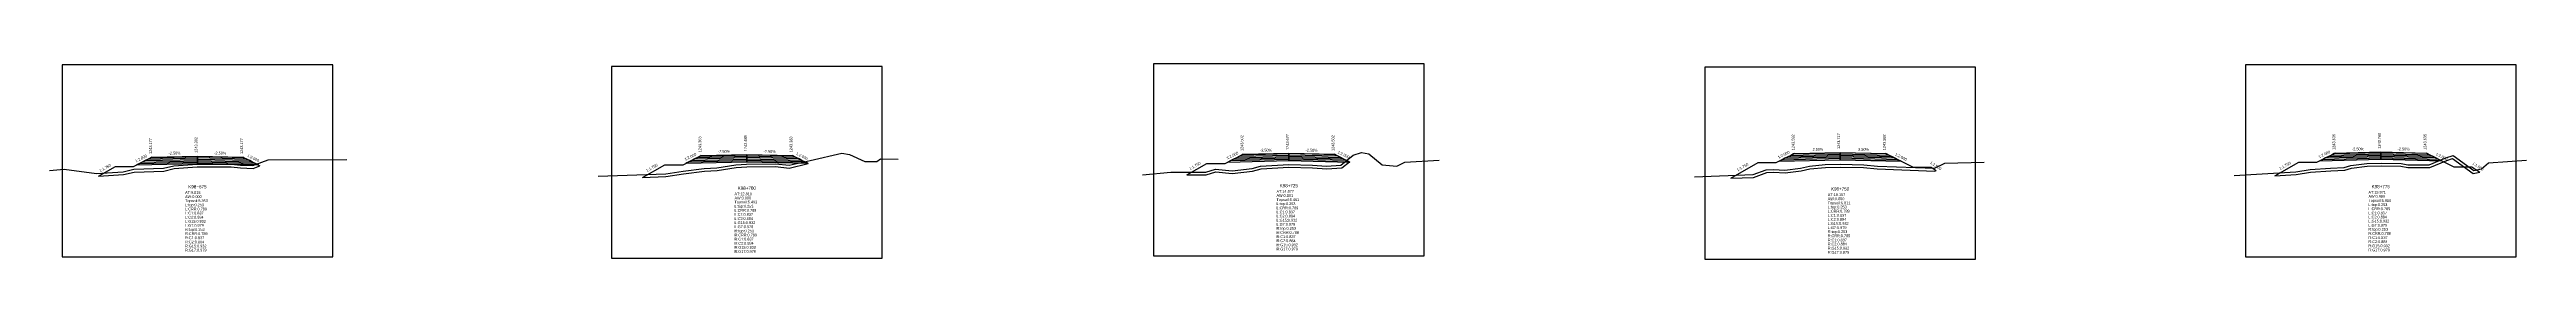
# Model space of a CAD drawing. Extents: x -7 to 78429, y 1189 to 1262.
# Drawn here: x 31539.6 to 31811.4, y 1232 to 1253.4 of the extents above; entities that cross this region are included whole.
import ezdxf
from ezdxf.enums import TextEntityAlignment as Align

# ---------------------------------------------------------------- set-up
doc = ezdxf.new("R2010")
doc.units = 0

msp = doc.modelspace()

# ---------------------------------------------------------------- linework, layer by layer
at = {"layer": 'A4_BORDER', "color": 7}
for points in [[(31541.001, 1232.272), (31570.701, 1232.272), (31570.701, 1253.272), (31541.001, 1253.272), (31541.001, 1232.272)], [(31601.282, 1232.126), (31630.982, 1232.126), (31630.982, 1253.126), (31601.282, 1253.126), (31601.282, 1232.126)], [(31660.752, 1232.396), (31690.452, 1232.396), (31690.452, 1253.396), (31660.752, 1253.396), (31660.752, 1232.396)], [(31721.239, 1232.037), (31750.939, 1232.037), (31750.939, 1253.037), (31721.239, 1253.037), (31721.239, 1232.037)], [(31780.563, 1232.294), (31810.263, 1232.294), (31810.263, 1253.294), (31780.563, 1253.294), (31780.563, 1232.294)]]:
    msp.add_lwpolyline(points, dxfattribs=at)
at = {"layer": 'CLEAR_GROUND', "color": 8}
for points in [[(31545.004, 1241.122), (31547.751, 1241.306), (31548.911, 1241.562), (31552.18, 1241.672), (31553.299, 1241.933), (31555.819, 1242.135), (31559.564, 1242.122), (31560.575, 1242.015), (31561.973, 1241.969), (31562.717, 1242.244)], [(31604.704, 1240.976), (31607.263, 1241.068), (31609.192, 1241.354), (31611.495, 1241.643), (31612.89, 1241.737), (31614.957, 1242.054), (31616.122, 1242.129), (31619.27, 1242.158), (31620.788, 1242.001), (31622.878, 1242.49)], [(31664.404, 1241.246), (31666.525, 1241.262), (31667.594, 1241.58), (31669.389, 1241.411), (31671.632, 1241.641), (31672.552, 1241.912), (31675.592, 1242.094), (31678.197, 1242.013), (31679.755, 1241.904), (31681.408, 1242.023), (31682.244, 1242.681)], [(31724.104, 1240.887), (31726.603, 1240.982), (31728.054, 1241.519), (31728.793, 1241.557), (31730.05, 1241.469), (31731.812, 1241.684), (31732.784, 1241.898), (31734.471, 1242.074), (31736.133, 1242.114), (31738.661, 1242.053), (31740.173, 1241.911), (31746.497, 1241.669), (31746.629, 1241.732)], [(31783.804, 1241.144), (31786.132, 1241.278), (31787.699, 1241.543), (31789.925, 1241.702), (31791.465, 1241.763), (31792.185, 1241.99), (31793.905, 1242.189), (31795.448, 1242.245), (31797.62, 1242.198), (31798.37, 1242.055), (31800.782, 1242.068), (31802.664, 1242.841), (31803.286, 1243.035), (31805.567, 1241.41), (31806.283, 1241.555)]]:
    msp.add_lwpolyline(points, dxfattribs=at)
at = {"layer": 'DESIGN_ROAD_TRIMMED', "color": 1}
for points in [[(31545.004, 1241.122), (31546.851, 1242.177), (31548.851, 1242.177), (31550.851, 1243.177), (31550.851, 1243.177), (31550.746, 1243.124), (31550.746, 1243.124), (31550.43, 1242.966), (31550.43, 1242.966), (31550.114, 1242.809), (31550.114, 1242.809), (31549.798, 1242.651), (31549.798, 1242.651), (31549.483, 1242.493), (31549.483, 1242.493), (31549.167, 1242.335), (31555.851, 1242.502), (31555.851, 1242.652), (31555.851, 1242.652), (31555.851, 1242.802), (31555.851, 1242.802), (31555.851, 1242.952), (31555.851, 1242.952), (31555.851, 1243.102), (31555.851, 1243.102), (31555.851, 1243.252), (31555.851, 1243.252), (31555.851, 1243.302), (31555.851, 1243.302), (31555.851, 1243.302), (31555.851, 1243.302), (31555.851, 1243.302), (31555.851, 1243.252), (31555.851, 1243.252), (31555.851, 1243.102), (31555.851, 1243.102), (31555.851, 1242.952), (31555.851, 1242.952), (31555.851, 1242.802), (31555.851, 1242.802), (31555.851, 1242.652), (31555.851, 1242.652), (31555.851, 1242.502), (31562.535, 1242.335), (31562.22, 1242.493), (31562.22, 1242.493), (31561.904, 1242.651), (31561.904, 1242.651), (31561.588, 1242.809), (31561.588, 1242.809), (31561.272, 1242.966), (31561.272, 1242.966), (31560.956, 1243.124), (31560.956, 1243.124), (31560.851, 1243.177), (31560.851, 1243.177), (31562.717, 1242.244)], [(31604.704, 1240.976), (31607.132, 1242.363), (31609.132, 1242.363), (31611.132, 1243.363), (31611.132, 1243.363), (31611.027, 1243.31), (31611.027, 1243.31), (31610.711, 1243.152), (31610.711, 1243.152), (31610.395, 1242.995), (31610.395, 1242.995), (31610.079, 1242.837), (31610.079, 1242.837), (31609.764, 1242.679), (31609.764, 1242.679), (31609.448, 1242.521), (31616.132, 1242.688), (31616.132, 1242.838), (31616.132, 1242.838), (31616.132, 1242.988), (31616.132, 1242.988), (31616.132, 1243.138), (31616.132, 1243.138), (31616.132, 1243.288), (31616.132, 1243.288), (31616.132, 1243.438), (31616.132, 1243.438), (31616.132, 1243.488), (31616.132, 1243.488), (31616.132, 1243.488), (31616.132, 1243.488), (31616.132, 1243.488), (31616.132, 1243.438), (31616.132, 1243.438), (31616.132, 1243.288), (31616.132, 1243.288), (31616.132, 1243.138), (31616.132, 1243.138), (31616.132, 1242.988), (31616.132, 1242.988), (31616.132, 1242.838), (31616.132, 1242.838), (31616.132, 1242.688), (31622.816, 1242.521), (31622.5, 1242.679), (31622.5, 1242.679), (31622.185, 1242.837), (31622.185, 1242.837), (31621.869, 1242.995), (31621.869, 1242.995), (31621.553, 1243.152), (31621.553, 1243.152), (31621.237, 1243.31), (31621.237, 1243.31), (31621.132, 1243.363), (31621.132, 1243.363), (31622.878, 1242.49)], [(31664.404, 1241.246), (31666.602, 1242.502), (31668.602, 1242.502), (31670.602, 1243.502), (31670.602, 1243.502), (31670.497, 1243.449), (31670.497, 1243.449), (31670.181, 1243.291), (31670.181, 1243.291), (31669.866, 1243.134), (31669.866, 1243.134), (31669.55, 1242.976), (31669.55, 1242.976), (31669.234, 1242.818), (31669.234, 1242.818), (31668.918, 1242.66), (31675.602, 1242.827), (31675.602, 1242.977), (31675.602, 1242.977), (31675.602, 1243.127), (31675.602, 1243.127), (31675.602, 1243.277), (31675.602, 1243.277), (31675.602, 1243.427), (31675.602, 1243.427), (31675.602, 1243.577), (31675.602, 1243.577), (31675.602, 1243.627), (31675.602, 1243.627), (31675.602, 1243.627), (31675.602, 1243.627), (31675.602, 1243.627), (31675.602, 1243.577), (31675.602, 1243.577), (31675.602, 1243.427), (31675.602, 1243.427), (31675.602, 1243.277), (31675.602, 1243.277), (31675.602, 1243.127), (31675.602, 1243.127), (31675.602, 1242.977), (31675.602, 1242.977), (31675.602, 1242.827), (31682.287, 1242.66), (31681.971, 1242.818), (31681.971, 1242.818), (31681.655, 1242.976), (31681.655, 1242.976), (31681.339, 1243.134), (31681.339, 1243.134), (31681.024, 1243.291), (31681.024, 1243.291), (31680.708, 1243.449), (31680.708, 1243.449), (31680.602, 1243.502), (31680.602, 1243.502), (31682.244, 1242.681)], [(31724.104, 1240.887), (31727.089, 1242.592), (31729.089, 1242.592), (31731.089, 1243.592), (31731.089, 1243.592), (31730.983, 1243.539), (31730.983, 1243.539), (31730.668, 1243.381), (31730.668, 1243.381), (31730.352, 1243.224), (31730.352, 1243.224), (31730.036, 1243.066), (31730.036, 1243.066), (31729.72, 1242.908), (31729.72, 1242.908), (31729.404, 1242.75), (31736.089, 1242.917), (31736.089, 1243.067), (31736.089, 1243.067), (31736.089, 1243.217), (31736.089, 1243.217), (31736.089, 1243.367), (31736.089, 1243.367), (31736.089, 1243.517), (31736.089, 1243.517), (31736.089, 1243.667), (31736.089, 1243.667), (31736.089, 1243.717), (31736.089, 1243.717), (31736.089, 1243.717), (31736.089, 1243.717), (31736.089, 1243.717), (31736.089, 1243.667), (31736.089, 1243.667), (31736.089, 1243.517), (31736.089, 1243.517), (31736.089, 1243.367), (31736.089, 1243.367), (31736.089, 1243.217), (31736.089, 1243.217), (31736.089, 1243.067), (31736.089, 1243.067), (31736.089, 1242.917), (31742.773, 1242.75), (31742.457, 1242.908), (31742.457, 1242.908), (31742.141, 1243.066), (31742.141, 1243.066), (31741.826, 1243.224), (31741.826, 1243.224), (31741.51, 1243.381), (31741.51, 1243.381), (31741.194, 1243.539), (31741.194, 1243.539), (31741.089, 1243.592), (31741.089, 1243.592), (31744.089, 1242.092), (31746.089, 1242.092), (31746.629, 1241.732)], [(31783.804, 1241.144), (31786.413, 1242.635), (31788.413, 1242.635), (31790.413, 1243.635), (31790.413, 1243.635), (31790.308, 1243.582), (31790.308, 1243.582), (31789.992, 1243.424), (31789.992, 1243.424), (31789.676, 1243.267), (31789.676, 1243.267), (31789.36, 1243.109), (31789.36, 1243.109), (31789.045, 1242.951), (31789.045, 1242.951), (31788.729, 1242.793), (31795.413, 1242.96), (31795.413, 1243.11), (31795.413, 1243.11), (31795.413, 1243.26), (31795.413, 1243.26), (31795.413, 1243.41), (31795.413, 1243.41), (31795.413, 1243.56), (31795.413, 1243.56), (31795.413, 1243.71), (31795.413, 1243.71), (31795.413, 1243.76), (31795.413, 1243.76), (31795.413, 1243.76), (31795.413, 1243.76), (31795.413, 1243.76), (31795.413, 1243.71), (31795.413, 1243.71), (31795.413, 1243.56), (31795.413, 1243.56), (31795.413, 1243.41), (31795.413, 1243.41), (31795.413, 1243.26), (31795.413, 1243.26), (31795.413, 1243.11), (31795.413, 1243.11), (31795.413, 1242.96), (31802.097, 1242.793), (31801.781, 1242.951), (31801.781, 1242.951), (31801.466, 1243.109), (31801.466, 1243.109), (31801.15, 1243.267), (31801.15, 1243.267), (31800.834, 1243.424), (31800.834, 1243.424), (31800.518, 1243.582), (31800.518, 1243.582), (31800.413, 1243.635), (31800.413, 1243.635), (31803.413, 1242.135), (31805.413, 1242.135), (31806.283, 1241.555)]]:
    msp.add_lwpolyline(points, dxfattribs=at)
at = {"layer": 'FINISHED_ROAD', "color": 2}
for points in [[(31546.851, 1242.177), (31548.851, 1242.177), (31550.851, 1243.177), (31550.851, 1243.177), (31555.851, 1243.302), (31560.851, 1243.177), (31560.851, 1243.177)], [(31607.132, 1242.363), (31609.132, 1242.363), (31611.132, 1243.363), (31611.132, 1243.363), (31616.132, 1243.488), (31621.132, 1243.363), (31621.132, 1243.363)], [(31666.602, 1242.502), (31668.602, 1242.502), (31670.602, 1243.502), (31670.602, 1243.502), (31675.602, 1243.627), (31680.602, 1243.502), (31680.602, 1243.502)], [(31727.089, 1242.592), (31729.089, 1242.592), (31731.089, 1243.592), (31731.089, 1243.592), (31736.089, 1243.717), (31741.089, 1243.592), (31741.089, 1243.592), (31744.089, 1242.092), (31746.089, 1242.092)], [(31786.413, 1242.635), (31788.413, 1242.635), (31790.413, 1243.635), (31790.413, 1243.635), (31795.413, 1243.76), (31800.413, 1243.635), (31800.413, 1243.635), (31803.413, 1242.135), (31805.413, 1242.135)]]:
    msp.add_lwpolyline(points, dxfattribs=at)
at = {"layer": 'LAYER_0', "color": 4}
for points in [[(31550.851, 1243.177), (31550.746, 1243.124), (31555.851, 1243.252), (31555.851, 1243.302)], [(31611.132, 1243.363), (31611.027, 1243.31), (31616.132, 1243.438), (31616.132, 1243.488)], [(31670.602, 1243.502), (31670.497, 1243.449), (31675.602, 1243.577), (31675.602, 1243.627)], [(31731.089, 1243.592), (31730.983, 1243.539), (31736.089, 1243.667), (31736.089, 1243.717)], [(31790.413, 1243.635), (31790.308, 1243.582), (31795.413, 1243.71), (31795.413, 1243.76)]]:
    msp.add_lwpolyline(points, dxfattribs=at)
at = {"layer": 'LAYER_1', "color": 4}
for points in [[(31550.746, 1243.124), (31550.43, 1242.966), (31555.851, 1243.102), (31555.851, 1243.252)], [(31611.027, 1243.31), (31610.711, 1243.152), (31616.132, 1243.288), (31616.132, 1243.438)], [(31670.497, 1243.449), (31670.181, 1243.291), (31675.602, 1243.427), (31675.602, 1243.577)], [(31730.983, 1243.539), (31730.668, 1243.381), (31736.089, 1243.517), (31736.089, 1243.667)], [(31790.308, 1243.582), (31789.992, 1243.424), (31795.413, 1243.56), (31795.413, 1243.71)]]:
    msp.add_lwpolyline(points, dxfattribs=at)
at = {"layer": 'LAYER_10', "color": 6}
for points in [[(31561.904, 1242.651), (31562.22, 1242.493), (31555.851, 1242.652), (31555.851, 1242.802)], [(31622.185, 1242.837), (31622.5, 1242.679), (31616.132, 1242.838), (31616.132, 1242.988)], [(31681.655, 1242.976), (31681.971, 1242.818), (31675.602, 1242.977), (31675.602, 1243.127)], [(31742.141, 1243.066), (31742.457, 1242.908), (31736.089, 1243.067), (31736.089, 1243.217)], [(31801.466, 1243.109), (31801.781, 1242.951), (31795.413, 1243.11), (31795.413, 1243.26)]]:
    msp.add_lwpolyline(points, dxfattribs=at)
at = {"layer": 'LAYER_11', "color": 6}
for points in [[(31562.22, 1242.493), (31562.535, 1242.335), (31555.851, 1242.502), (31555.851, 1242.652)], [(31622.5, 1242.679), (31622.816, 1242.521), (31616.132, 1242.688), (31616.132, 1242.838)], [(31681.971, 1242.818), (31682.287, 1242.66), (31675.602, 1242.827), (31675.602, 1242.977)], [(31742.457, 1242.908), (31742.773, 1242.75), (31736.089, 1242.917), (31736.089, 1243.067)], [(31801.781, 1242.951), (31802.097, 1242.793), (31795.413, 1242.96), (31795.413, 1243.11)]]:
    msp.add_lwpolyline(points, dxfattribs=at)
at = {"layer": 'LAYER_2', "color": 4}
for points in [[(31550.43, 1242.966), (31550.114, 1242.809), (31555.851, 1242.952), (31555.851, 1243.102)], [(31610.711, 1243.152), (31610.395, 1242.995), (31616.132, 1243.138), (31616.132, 1243.288)], [(31670.181, 1243.291), (31669.866, 1243.134), (31675.602, 1243.277), (31675.602, 1243.427)], [(31730.668, 1243.381), (31730.352, 1243.224), (31736.089, 1243.367), (31736.089, 1243.517)], [(31789.992, 1243.424), (31789.676, 1243.267), (31795.413, 1243.41), (31795.413, 1243.56)]]:
    msp.add_lwpolyline(points, dxfattribs=at)
at = {"layer": 'LAYER_3', "color": 4}
for points in [[(31550.114, 1242.809), (31549.798, 1242.651), (31555.851, 1242.802), (31555.851, 1242.952)], [(31610.395, 1242.995), (31610.079, 1242.837), (31616.132, 1242.988), (31616.132, 1243.138)], [(31669.866, 1243.134), (31669.55, 1242.976), (31675.602, 1243.127), (31675.602, 1243.277)], [(31730.352, 1243.224), (31730.036, 1243.066), (31736.089, 1243.217), (31736.089, 1243.367)], [(31789.676, 1243.267), (31789.36, 1243.109), (31795.413, 1243.26), (31795.413, 1243.41)]]:
    msp.add_lwpolyline(points, dxfattribs=at)
at = {"layer": 'LAYER_4', "color": 4}
for points in [[(31549.798, 1242.651), (31549.483, 1242.493), (31555.851, 1242.652), (31555.851, 1242.802)], [(31610.079, 1242.837), (31609.764, 1242.679), (31616.132, 1242.838), (31616.132, 1242.988)], [(31669.55, 1242.976), (31669.234, 1242.818), (31675.602, 1242.977), (31675.602, 1243.127)], [(31730.036, 1243.066), (31729.72, 1242.908), (31736.089, 1243.067), (31736.089, 1243.217)], [(31789.36, 1243.109), (31789.045, 1242.951), (31795.413, 1243.11), (31795.413, 1243.26)]]:
    msp.add_lwpolyline(points, dxfattribs=at)
at = {"layer": 'LAYER_5', "color": 4}
for points in [[(31549.483, 1242.493), (31549.167, 1242.335), (31555.851, 1242.502), (31555.851, 1242.652)], [(31609.764, 1242.679), (31609.448, 1242.521), (31616.132, 1242.688), (31616.132, 1242.838)], [(31669.234, 1242.818), (31668.918, 1242.66), (31675.602, 1242.827), (31675.602, 1242.977)], [(31729.72, 1242.908), (31729.404, 1242.75), (31736.089, 1242.917), (31736.089, 1243.067)], [(31789.045, 1242.951), (31788.729, 1242.793), (31795.413, 1242.96), (31795.413, 1243.11)]]:
    msp.add_lwpolyline(points, dxfattribs=at)
at = {"layer": 'LAYER_6', "color": 6}
for points in [[(31560.851, 1243.177), (31560.956, 1243.124), (31555.851, 1243.252), (31555.851, 1243.302)], [(31621.132, 1243.363), (31621.237, 1243.31), (31616.132, 1243.438), (31616.132, 1243.488)], [(31680.602, 1243.502), (31680.708, 1243.449), (31675.602, 1243.577), (31675.602, 1243.627)], [(31741.089, 1243.592), (31741.194, 1243.539), (31736.089, 1243.667), (31736.089, 1243.717)], [(31800.413, 1243.635), (31800.518, 1243.582), (31795.413, 1243.71), (31795.413, 1243.76)]]:
    msp.add_lwpolyline(points, dxfattribs=at)
at = {"layer": 'LAYER_7', "color": 6}
for points in [[(31560.956, 1243.124), (31561.272, 1242.966), (31555.851, 1243.102), (31555.851, 1243.252)], [(31621.237, 1243.31), (31621.553, 1243.152), (31616.132, 1243.288), (31616.132, 1243.438)], [(31680.708, 1243.449), (31681.024, 1243.291), (31675.602, 1243.427), (31675.602, 1243.577)], [(31741.194, 1243.539), (31741.51, 1243.381), (31736.089, 1243.517), (31736.089, 1243.667)], [(31800.518, 1243.582), (31800.834, 1243.424), (31795.413, 1243.56), (31795.413, 1243.71)]]:
    msp.add_lwpolyline(points, dxfattribs=at)
at = {"layer": 'LAYER_8', "color": 6}
for points in [[(31561.272, 1242.966), (31561.588, 1242.809), (31555.851, 1242.952), (31555.851, 1243.102)], [(31621.553, 1243.152), (31621.869, 1242.995), (31616.132, 1243.138), (31616.132, 1243.288)], [(31681.024, 1243.291), (31681.339, 1243.134), (31675.602, 1243.277), (31675.602, 1243.427)], [(31741.51, 1243.381), (31741.826, 1243.224), (31736.089, 1243.367), (31736.089, 1243.517)], [(31800.834, 1243.424), (31801.15, 1243.267), (31795.413, 1243.41), (31795.413, 1243.56)]]:
    msp.add_lwpolyline(points, dxfattribs=at)
at = {"layer": 'LAYER_9', "color": 6}
for points in [[(31561.588, 1242.809), (31561.904, 1242.651), (31555.851, 1242.802), (31555.851, 1242.952)], [(31621.869, 1242.995), (31622.185, 1242.837), (31616.132, 1242.988), (31616.132, 1243.138)], [(31681.339, 1243.134), (31681.655, 1242.976), (31675.602, 1243.127), (31675.602, 1243.277)], [(31741.826, 1243.224), (31742.141, 1243.066), (31736.089, 1243.217), (31736.089, 1243.367)], [(31801.15, 1243.267), (31801.466, 1243.109), (31795.413, 1243.26), (31795.413, 1243.41)]]:
    msp.add_lwpolyline(points, dxfattribs=at)
at = {"layer": 'NATURAL_GROUND', "color": 3}
for points in [[(31539.625, 1241.736), (31541.223, 1241.864), (31544.761, 1241.406), (31547.708, 1241.604), (31548.873, 1241.861), (31552.14, 1241.971), (31553.253, 1242.23), (31555.807, 1242.435), (31559.58, 1242.422), (31560.596, 1242.314), (31561.924, 1242.271), (31563.61, 1242.893), (31572.24, 1242.949)], [(31599.824, 1241.101), (31607.236, 1241.367), (31609.151, 1241.651), (31611.466, 1241.942), (31612.857, 1242.035), (31614.925, 1242.353), (31616.111, 1242.429), (31619.284, 1242.458), (31620.769, 1242.305), (31623.068, 1242.842), (31626.556, 1243.616), (31627.417, 1243.478), (31629.076, 1242.701), (31630.408, 1242.72), (31630.809, 1243), (31632.729, 1242.963)], [(31659.543, 1241.269), (31662.645, 1241.533), (31666.48, 1241.562), (31667.564, 1241.885), (31669.387, 1241.713), (31671.573, 1241.937), (31672.5, 1242.209), (31675.587, 1242.394), (31678.212, 1242.313), (31679.754, 1242.204), (31681.294, 1242.315), (31682.662, 1243.393), (31683.593, 1243.715), (31684.392, 1243.56), (31685.849, 1242.353), (31687.445, 1242.214), (31688.342, 1242.657), (31692.087, 1242.846)], [(31720.109, 1241.035), (31726.544, 1241.28), (31727.993, 1241.816), (31728.796, 1241.857), (31730.042, 1241.771), (31731.762, 1241.98), (31732.736, 1242.194), (31734.452, 1242.373), (31736.133, 1242.414), (31738.679, 1242.352), (31740.193, 1242.21), (31746.435, 1241.971), (31747.574, 1242.517), (31751.914, 1242.646)], [(31779.332, 1241.189), (31786.098, 1241.576), (31787.663, 1241.841), (31789.908, 1242.001), (31791.413, 1242.062), (31792.122, 1242.285), (31793.882, 1242.488), (31795.446, 1242.545), (31797.652, 1242.497), (31798.397, 1242.355), (31800.722, 1242.368), (31802.562, 1243.124), (31803.339, 1243.366), (31805.635, 1241.73), (31806.47, 1241.899), (31807.227, 1242.554), (31811.399, 1242.845)]]:
    msp.add_lwpolyline(points, dxfattribs=at)
at = {"layer": 'STRUCTURE_LEFT', "color": 4}
for points in [[(31550.851, 1243.177), (31550.746, 1243.124), (31550.746, 1243.124), (31550.43, 1242.966), (31550.43, 1242.966), (31550.114, 1242.809), (31550.114, 1242.809), (31549.798, 1242.651), (31549.798, 1242.651), (31549.483, 1242.493), (31549.483, 1242.493), (31549.167, 1242.335), (31555.851, 1242.502), (31555.851, 1242.652), (31555.851, 1242.652), (31555.851, 1242.802), (31555.851, 1242.802), (31555.851, 1242.952), (31555.851, 1242.952), (31555.851, 1243.102), (31555.851, 1243.102), (31555.851, 1243.252), (31555.851, 1243.252), (31555.851, 1243.302), (31555.851, 1243.302)], [(31611.132, 1243.363), (31611.027, 1243.31), (31611.027, 1243.31), (31610.711, 1243.152), (31610.711, 1243.152), (31610.395, 1242.995), (31610.395, 1242.995), (31610.079, 1242.837), (31610.079, 1242.837), (31609.764, 1242.679), (31609.764, 1242.679), (31609.448, 1242.521), (31616.132, 1242.688), (31616.132, 1242.838), (31616.132, 1242.838), (31616.132, 1242.988), (31616.132, 1242.988), (31616.132, 1243.138), (31616.132, 1243.138), (31616.132, 1243.288), (31616.132, 1243.288), (31616.132, 1243.438), (31616.132, 1243.438), (31616.132, 1243.488), (31616.132, 1243.488)], [(31670.602, 1243.502), (31670.497, 1243.449), (31670.497, 1243.449), (31670.181, 1243.291), (31670.181, 1243.291), (31669.866, 1243.134), (31669.866, 1243.134), (31669.55, 1242.976), (31669.55, 1242.976), (31669.234, 1242.818), (31669.234, 1242.818), (31668.918, 1242.66), (31675.602, 1242.827), (31675.602, 1242.977), (31675.602, 1242.977), (31675.602, 1243.127), (31675.602, 1243.127), (31675.602, 1243.277), (31675.602, 1243.277), (31675.602, 1243.427), (31675.602, 1243.427), (31675.602, 1243.577), (31675.602, 1243.577), (31675.602, 1243.627), (31675.602, 1243.627)], [(31731.089, 1243.592), (31730.983, 1243.539), (31730.983, 1243.539), (31730.668, 1243.381), (31730.668, 1243.381), (31730.352, 1243.224), (31730.352, 1243.224), (31730.036, 1243.066), (31730.036, 1243.066), (31729.72, 1242.908), (31729.72, 1242.908), (31729.404, 1242.75), (31736.089, 1242.917), (31736.089, 1243.067), (31736.089, 1243.067), (31736.089, 1243.217), (31736.089, 1243.217), (31736.089, 1243.367), (31736.089, 1243.367), (31736.089, 1243.517), (31736.089, 1243.517), (31736.089, 1243.667), (31736.089, 1243.667), (31736.089, 1243.717), (31736.089, 1243.717)], [(31790.413, 1243.635), (31790.308, 1243.582), (31790.308, 1243.582), (31789.992, 1243.424), (31789.992, 1243.424), (31789.676, 1243.267), (31789.676, 1243.267), (31789.36, 1243.109), (31789.36, 1243.109), (31789.045, 1242.951), (31789.045, 1242.951), (31788.729, 1242.793), (31795.413, 1242.96), (31795.413, 1243.11), (31795.413, 1243.11), (31795.413, 1243.26), (31795.413, 1243.26), (31795.413, 1243.41), (31795.413, 1243.41), (31795.413, 1243.56), (31795.413, 1243.56), (31795.413, 1243.71), (31795.413, 1243.71), (31795.413, 1243.76), (31795.413, 1243.76)]]:
    msp.add_lwpolyline(points, dxfattribs=at)
at = {"layer": 'STRUCTURE_RIGHT', "color": 6}
for points in [[(31555.851, 1243.302), (31555.851, 1243.302), (31555.851, 1243.252), (31555.851, 1243.252), (31555.851, 1243.102), (31555.851, 1243.102), (31555.851, 1242.952), (31555.851, 1242.952), (31555.851, 1242.802), (31555.851, 1242.802), (31555.851, 1242.652), (31555.851, 1242.652), (31555.851, 1242.502), (31562.535, 1242.335), (31562.22, 1242.493), (31562.22, 1242.493), (31561.904, 1242.651), (31561.904, 1242.651), (31561.588, 1242.809), (31561.588, 1242.809), (31561.272, 1242.966), (31561.272, 1242.966), (31560.956, 1243.124), (31560.956, 1243.124), (31560.851, 1243.177)], [(31616.132, 1243.488), (31616.132, 1243.488), (31616.132, 1243.438), (31616.132, 1243.438), (31616.132, 1243.288), (31616.132, 1243.288), (31616.132, 1243.138), (31616.132, 1243.138), (31616.132, 1242.988), (31616.132, 1242.988), (31616.132, 1242.838), (31616.132, 1242.838), (31616.132, 1242.688), (31622.816, 1242.521), (31622.5, 1242.679), (31622.5, 1242.679), (31622.185, 1242.837), (31622.185, 1242.837), (31621.869, 1242.995), (31621.869, 1242.995), (31621.553, 1243.152), (31621.553, 1243.152), (31621.237, 1243.31), (31621.237, 1243.31), (31621.132, 1243.363)], [(31675.602, 1243.627), (31675.602, 1243.627), (31675.602, 1243.577), (31675.602, 1243.577), (31675.602, 1243.427), (31675.602, 1243.427), (31675.602, 1243.277), (31675.602, 1243.277), (31675.602, 1243.127), (31675.602, 1243.127), (31675.602, 1242.977), (31675.602, 1242.977), (31675.602, 1242.827), (31682.287, 1242.66), (31681.971, 1242.818), (31681.971, 1242.818), (31681.655, 1242.976), (31681.655, 1242.976), (31681.339, 1243.134), (31681.339, 1243.134), (31681.024, 1243.291), (31681.024, 1243.291), (31680.708, 1243.449), (31680.708, 1243.449), (31680.602, 1243.502)], [(31736.089, 1243.717), (31736.089, 1243.717), (31736.089, 1243.667), (31736.089, 1243.667), (31736.089, 1243.517), (31736.089, 1243.517), (31736.089, 1243.367), (31736.089, 1243.367), (31736.089, 1243.217), (31736.089, 1243.217), (31736.089, 1243.067), (31736.089, 1243.067), (31736.089, 1242.917), (31742.773, 1242.75), (31742.457, 1242.908), (31742.457, 1242.908), (31742.141, 1243.066), (31742.141, 1243.066), (31741.826, 1243.224), (31741.826, 1243.224), (31741.51, 1243.381), (31741.51, 1243.381), (31741.194, 1243.539), (31741.194, 1243.539), (31741.089, 1243.592)], [(31795.413, 1243.76), (31795.413, 1243.76), (31795.413, 1243.71), (31795.413, 1243.71), (31795.413, 1243.56), (31795.413, 1243.56), (31795.413, 1243.41), (31795.413, 1243.41), (31795.413, 1243.26), (31795.413, 1243.26), (31795.413, 1243.11), (31795.413, 1243.11), (31795.413, 1242.96), (31802.097, 1242.793), (31801.781, 1242.951), (31801.781, 1242.951), (31801.466, 1243.109), (31801.466, 1243.109), (31801.15, 1243.267), (31801.15, 1243.267), (31800.834, 1243.424), (31800.834, 1243.424), (31800.518, 1243.582), (31800.518, 1243.582), (31800.413, 1243.635)]]:
    msp.add_lwpolyline(points, dxfattribs=at)

# ---------------------------------------------------------------- texts
at = {"layer": 'INFO_TEXT'}
for s, p in [('AT:9.018', (31554.501, 1239.172)), ('AT:12.810', (31614.782, 1239.026)), ('AT:14.877', (31674.252, 1239.296)), ('AT:15.971', (31794.063, 1239.194)), ('AW:0.000', (31554.501, 1238.722)), ('Topsoil:5.353', (31554.501, 1238.272)), ('L:top:0.253', (31554.501, 1237.822)), ('L:CRR:0.789', (31554.501, 1237.372)), ('L:C1:0.837', (31554.501, 1236.922)), ('L:C2:0.884', (31554.501, 1236.472)), ('AW:0.000', (31614.782, 1238.576)), ('Topsoil:5.493', (31614.782, 1238.126)), ('L:top:0.253', (31614.782, 1237.676)), ('L:CRR:0.789', (31614.782, 1237.226)), ('L:C1:0.837', (31614.782, 1236.776)), ('L:C2:0.884', (31614.782, 1236.326)), ('AW:0.001', (31674.252, 1238.846)), ('Topsoil:5.461', (31674.252, 1238.396)), ('L:top:0.253', (31674.252, 1237.946)), ('L:CRR:0.789', (31674.252, 1237.496)), ('L:C1:0.837', (31674.252, 1237.046)), ('L:C2:0.884', (31674.252, 1236.596)), ('AT:19.157', (31734.739, 1238.937)), ('AW:0.000', (31734.739, 1238.487)), ('Topsoil:6.811', (31734.739, 1238.037)), ('L:top:0.253', (31734.739, 1237.587)), ('L:CRR:0.789', (31734.739, 1237.137)), ('L:C1:0.837', (31734.739, 1236.687)), ('AW:0.989', (31794.063, 1238.744)), ('Topsoil:6.988', (31794.063, 1238.294)), ('L:top:0.253', (31794.063, 1237.844)), ('L:CRR:0.789', (31794.063, 1237.394)), ('L:C1:0.837', (31794.063, 1236.944)), ('L:C2:0.884', (31794.063, 1236.494)), ('L:G15:0.932', (31554.501, 1236.022)), ('L:G7:0.979', (31554.501, 1235.572)), ('R:top:0.253', (31554.501, 1235.122)), ('R:CRR:0.789', (31554.501, 1234.672)), ('R:C1:0.837', (31554.501, 1234.222)), ('R:C2:0.884', (31554.501, 1233.772)), ('L:G15:0.932', (31614.782, 1235.876)), ('L:G7:0.979', (31614.782, 1235.426)), ('R:top:0.253', (31614.782, 1234.976)), ('R:CRR:0.789', (31614.782, 1234.526)), ('R:C1:0.837', (31614.782, 1234.076)), ('R:C2:0.884', (31614.782, 1233.626)), ('L:G15:0.932', (31674.252, 1236.146)), ('L:G7:0.979', (31674.252, 1235.696)), ('R:top:0.253', (31674.252, 1235.246)), ('R:CRR:0.789', (31674.252, 1234.796)), ('R:C1:0.837', (31674.252, 1234.346)), ('R:C2:0.884', (31674.252, 1233.896)), ('L:C2:0.884', (31734.739, 1236.237)), ('L:G15:0.932', (31734.739, 1235.787)), ('L:G7:0.979', (31734.739, 1235.337)), ('R:top:0.253', (31734.739, 1234.887)), ('R:CRR:0.789', (31734.739, 1234.437)), ('R:C1:0.837', (31734.739, 1233.987)), ('L:G15:0.932', (31794.063, 1236.044)), ('L:G7:0.979', (31794.063, 1235.594)), ('R:top:0.253', (31794.063, 1235.144)), ('R:CRR:0.789', (31794.063, 1234.694)), ('R:C1:0.837', (31794.063, 1234.244)), ('R:C2:0.884', (31794.063, 1233.794)), ('R:G15:0.932', (31554.501, 1233.322)), ('R:G17:0.979', (31554.501, 1232.872)), ('R:G15:0.932', (31614.782, 1233.176)), ('R:G17:0.979', (31614.782, 1232.726)), ('R:G15:0.932', (31674.252, 1233.446)), ('R:G17:0.979', (31674.252, 1232.996)), ('R:C2:0.884', (31734.739, 1233.537)), ('R:G15:0.932', (31734.739, 1233.087)), ('R:G17:0.979', (31734.739, 1232.637)), ('R:G15:0.932', (31794.063, 1233.344)), ('R:G17:0.979', (31794.063, 1232.894))]:
    msp.add_text(s, height=0.3, dxfattribs=at).set_placement(p)
at = {"layer": 'LEFT_TEXT_H'}
for s, p in [('1243.177', (31550.851, 1243.537)), ('1243.363', (31611.132, 1243.723)), ('1243.502', (31670.602, 1243.862)), ('1243.592', (31731.089, 1243.952)), ('1243.635', (31790.413, 1243.995))]:
    msp.add_text(s, height=0.3, rotation=90, dxfattribs=at).set_placement(p)
at = {"layer": 'POINT_TEXT_H'}
for s, p in [('1243.302', (31555.851, 1243.662)), ('1243.488', (31616.132, 1243.848)), ('1243.627', (31675.602, 1243.987)), ('1243.717', (31736.089, 1244.077)), ('1243.760', (31795.413, 1244.12))]:
    msp.add_text(s, height=0.3, rotation=90, dxfattribs=at).set_placement(p)
at = {"layer": 'RIGHT_TEXT_H'}
for s, p in [('1243.177', (31560.851, 1243.537)), ('1243.363', (31621.132, 1243.723)), ('1243.502', (31680.602, 1243.862)), ('1243.592', (31741.089, 1243.952)), ('1243.635', (31800.413, 1243.995))]:
    msp.add_text(s, height=0.3, rotation=90, dxfattribs=at).set_placement(p)
at = {"layer": 'SLOPE_left'}
for s, rotation, p in [('1:1.750', 29.745, (31545.839, 1241.806)), ('1:2.000', 26.565, (31549.771, 1242.838)), ('1:1.750', 29.745, (31605.829, 1241.826)), ('1:2.000', 26.565, (31610.052, 1243.024)), ('1:1.750', 29.745, (31665.414, 1242.03)), ('1:2.000', 26.565, (31669.522, 1243.163)), ('1:1.750', 29.745, (31725.507, 1241.896)), ('1:2.000', 26.565, (31730.008, 1243.253)), ('1:1.750', 29.745, (31785.019, 1242.046)), ('1:2.000', 26.565, (31789.333, 1243.296))]:
    msp.add_text(s, height=0.3, rotation=rotation, dxfattribs=at).set_placement(p, align=Align.BOTTOM_CENTER)
at = {"layer": 'SLOPE_right'}
for s, rotation, p in [('1:2.000', -26.565, (31561.865, 1242.871)), ('1:2.000', -26.565, (31622.086, 1243.087)), ('1:2.000', -26.565, (31681.504, 1243.253)), ('1:2.000', -26.565, (31742.669, 1243.003)), ('1:1.500', -33.69, (31746.459, 1242.062)), ('1:2.000', -26.565, (31801.994, 1243.046)), ('1:1.500', -33.69, (31805.948, 1241.995))]:
    msp.add_text(s, height=0.3, rotation=rotation, dxfattribs=at).set_placement(p, align=Align.BOTTOM_CENTER)
at = {"layer": 'SLOPE_TEXT'}
for p in [(31553.351, 1243.479), (31558.351, 1243.479), (31613.632, 1243.666), (31618.632, 1243.666), (31673.102, 1243.804), (31678.102, 1243.804), (31733.589, 1243.895), (31738.589, 1243.895), (31792.913, 1243.938), (31797.913, 1243.938)]:
    msp.add_text('-2.50%', height=0.3, dxfattribs=at).set_placement(p, align=Align.CENTER)
at = {"layer": 'STATION_TITLE'}
for s, p in [('K98+675', (31555.851, 1239.772)), ('K98+700', (31616.132, 1239.626)), ('K98+725', (31675.602, 1239.896)), ('K98+750', (31736.089, 1239.537)), ('K98+775', (31795.413, 1239.794))]:
    msp.add_text(s, height=0.36, dxfattribs=at).set_placement(p, align=Align.CENTER)

doc.saveas('drawing.dxf')
